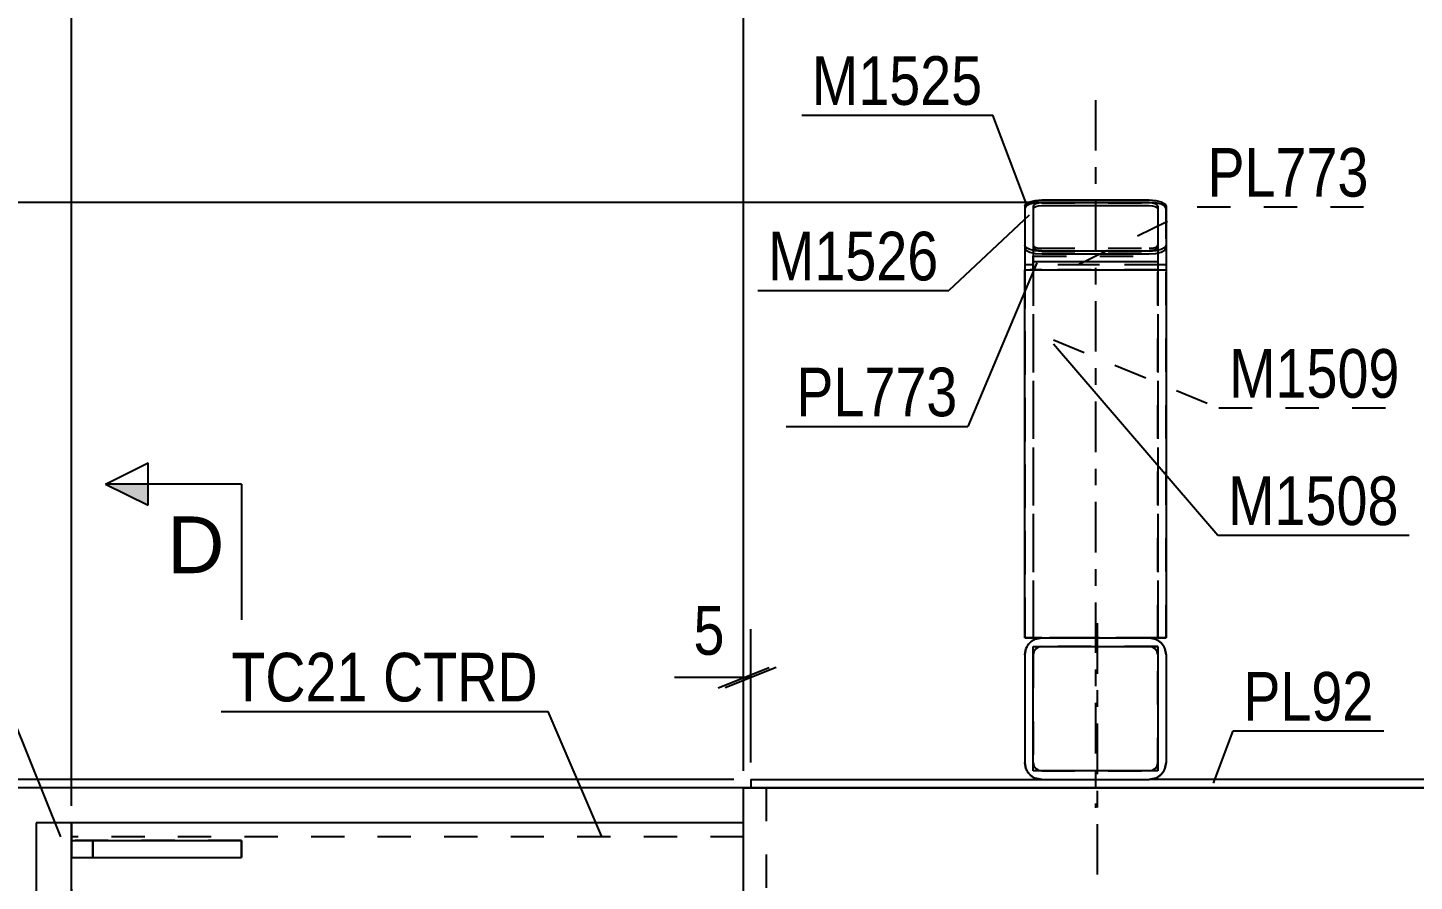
# Model space of a CAD drawing. Header units: millimetres. Extents: x 0 to 1189, y 0 to 841.
# Drawn here: x 135.3 to 217, y 737.5 to 787.8 of the extents above; entities that cross this region are included whole.
import ezdxf

# ---------------------------------------------------------------- set-up
doc = ezdxf.new("R2010")
doc.units = ezdxf.units.MM
doc.linetypes.add('DXK_LINE_DOT2', pattern=[3.9198, 1.9599, -1.9599])
doc.linetypes.add('DXK_LINE_DOT3', pattern=[5.9187, 2.979, -0.9799, 0.9799, -0.9799])
doc.styles.add('Arial', font='ARIAL.TTF', dxfattribs={"height": 0.2})
doc.styles.add('Arial Narrow', font='ARIALN.TTF', dxfattribs={"height": 0.2})

# ---------------------------------------------------------------- blocks, each defined once
blk = doc.blocks.new('Part-284935191-1229 - 1225')
at = {"color": 7, "linetype": 'DXK_LINE_DOT2'}
for p, q in [((194.512, 743.966), (194.512, 751.3)), ((201.845, 751.3), (194.512, 751.3)), ((201.845, 743.966), (201.845, 751.3)), ((201.845, 743.966), (194.512, 743.966))]:
    blk.add_line(p, q, dxfattribs=at)
blk = doc.blocks.new('Part-284935191-1246 - 1225')
at = {"color": 2, "linetype": 'Continuous'}
for p, q in [((194.088, 777.233), (194.012, 777.094)), ((194.012, 777.094), (194.012, 773.489)), ((194.305, 777.351), (194.088, 777.233)), ((194.629, 777.43), (194.305, 777.351)), ((194.512, 777.094), (194.55, 777.163)), ((194.512, 777.094), (194.512, 774.789)), ((194.55, 777.163), (194.658, 777.223)), ((195.012, 777.458), (194.629, 777.43)), ((194.658, 777.223), (194.82, 777.262)), ((194.82, 777.262), (195.012, 777.276)), ((195.012, 777.458), (201.345, 777.458)), ((195.012, 777.276), (201.345, 777.276)), ((201.728, 777.43), (201.345, 777.458)), ((201.345, 777.276), (201.536, 777.262)), ((201.536, 777.262), (201.699, 777.223)), ((201.699, 777.223), (201.807, 777.163)), ((202.052, 777.351), (201.728, 777.43)), ((201.807, 777.163), (201.845, 777.094)), ((201.845, 777.094), (201.845, 774.789)), ((202.269, 777.233), (202.052, 777.351)), ((202.345, 777.094), (202.269, 777.233)), ((202.345, 777.094), (202.345, 773.489)), ((194.012, 774.789), (194.088, 774.649)), ((194.088, 774.649), (194.305, 774.531)), ((194.305, 774.531), (194.629, 774.452)), ((194.55, 774.719), (194.512, 774.789)), ((194.658, 774.66), (194.55, 774.719)), ((194.629, 774.452), (195.012, 774.425)), ((194.82, 774.621), (194.658, 774.66)), ((195.012, 774.607), (194.82, 774.621)), ((195.012, 774.607), (201.345, 774.607)), ((195.012, 774.425), (201.345, 774.425)), ((201.536, 774.621), (201.345, 774.607)), ((201.345, 774.425), (201.728, 774.452)), ((201.699, 774.66), (201.536, 774.621)), ((201.807, 774.719), (201.699, 774.66)), ((201.728, 774.452), (202.052, 774.531)), ((201.845, 774.789), (201.807, 774.719)), ((202.052, 774.531), (202.269, 774.649)), ((202.269, 774.649), (202.345, 774.789))]:
    blk.add_line(p, q, dxfattribs=at)
at = {"color": 7, "linetype": 'DXK_LINE_DOT2'}
for p, q in [((194.512, 774.789), (194.512, 751.8)), ((201.845, 774.789), (201.845, 751.8)), ((202.345, 774.789), (202.345, 751.8)), ((194.012, 751.8), (194.012, 773.489)), ((202.345, 751.8), (194.012, 751.8))]:
    blk.add_line(p, q, dxfattribs=at)
blk = doc.blocks.new('Part-284935191-1230 - 1225')
at = {"color": 2, "linetype": 'Continuous'}
for p, q in [((195.012, 751.8), (194.629, 751.724)), ((195.012, 751.8), (201.345, 751.8)), ((201.728, 751.724), (201.345, 751.8)), ((194.088, 751.182), (194.012, 750.8)), ((194.012, 750.8), (194.012, 744.466)), ((202.345, 750.8), (202.269, 751.182)), ((202.345, 750.8), (202.345, 744.466)), ((194.012, 744.466), (194.088, 744.084)), ((202.269, 744.084), (202.345, 744.466)), ((194.629, 743.542), (195.012, 743.466)), ((195.012, 743.466), (201.345, 743.466)), ((201.345, 743.466), (201.728, 743.542))]:
    blk.add_line(p, q, dxfattribs=at)
at = {"color": 7, "linetype": 'DXK_LINE_DOT2'}
for p, q in [((194.629, 751.724), (195.012, 751.8)), ((201.345, 751.8), (201.728, 751.724)), ((194.012, 750.8), (194.088, 751.182)), ((194.55, 750.991), (194.512, 750.8)), ((194.512, 750.8), (194.512, 744.466)), ((194.658, 751.153), (194.55, 750.991)), ((194.821, 751.262), (194.658, 751.153)), ((195.012, 751.3), (194.821, 751.262)), ((195.012, 751.3), (201.345, 751.3)), ((201.537, 751.262), (201.345, 751.3)), ((201.699, 751.153), (201.537, 751.262)), ((201.807, 750.991), (201.699, 751.153)), ((201.845, 750.8), (201.807, 750.991)), ((201.845, 750.8), (201.845, 744.466)), ((202.269, 751.182), (202.345, 750.8)), ((194.088, 744.084), (194.012, 744.466)), ((194.512, 744.466), (194.55, 744.275)), ((194.55, 744.275), (194.658, 744.113)), ((194.658, 744.113), (194.821, 744.004)), ((194.821, 744.004), (195.012, 743.966)), ((201.345, 743.966), (201.537, 744.004)), ((201.537, 744.004), (201.699, 744.113)), ((201.699, 744.113), (201.807, 744.275)), ((201.807, 744.275), (201.845, 744.466)), ((202.345, 744.466), (202.269, 744.084)), ((195.012, 743.466), (194.629, 743.542)), ((195.012, 743.966), (201.345, 743.966)), ((201.728, 743.542), (201.345, 743.466))]:
    blk.add_line(p, q, dxfattribs=at)
at = {"color": 7, "linetype": 'DXK_LINE_DOT3'}
blk.add_line((198.179, 747.633), (198.179, 747.633), dxfattribs=at)
at = {"color": 2, "linetype": 'Continuous'}
for centre, start, end in [((195.012, 750.8), 112.5, 157.5), ((201.345, 750.8), 22.5, 67.5), ((195.012, 744.466), 202.5, 247.5), ((201.345, 744.466), 292.5, 337.5)]:
    blk.add_arc(centre, 1, start, end, dxfattribs=at)
at = {"color": 7, "linetype": 'DXK_LINE_DOT2'}
for centre, start, end in [((195.012, 750.8), 112.5, 157.5), ((201.345, 750.8), 22.5, 67.5), ((195.012, 744.466), 202.5, 247.5), ((201.345, 744.466), 292.5, 337.5)]:
    blk.add_arc(centre, 1, start, end, dxfattribs=at)
blk = doc.blocks.new('Part-284935191-1251 - 1225')
at = {"color": 2, "linetype": 'Continuous'}
for p, q in [((194.088, 777.384), (194.305, 777.502)), ((194.305, 777.502), (194.629, 777.581)), ((194.629, 777.581), (195.012, 777.609)), ((195.012, 777.609), (201.345, 777.609)), ((201.345, 777.609), (201.728, 777.581)), ((201.728, 777.581), (202.052, 777.502)), ((202.052, 777.502), (202.269, 777.384)), ((194.012, 777.245), (194.088, 777.384)), ((194.012, 777.245), (194.012, 777.094)), ((202.269, 777.384), (202.345, 777.245)), ((202.345, 777.245), (202.345, 777.094))]:
    blk.add_line(p, q, dxfattribs=at)
at = {"color": 7, "linetype": 'DXK_LINE_DOT2'}
for p, q in [((194.012, 777.094), (194.012, 751.8)), ((194.55, 777.314), (194.512, 777.245)), ((194.512, 777.245), (194.512, 751.8)), ((194.658, 777.373), (194.55, 777.314)), ((194.82, 777.413), (194.658, 777.373)), ((195.012, 777.427), (194.82, 777.413)), ((195.012, 777.427), (201.345, 777.427)), ((201.536, 777.413), (201.345, 777.427)), ((201.699, 777.373), (201.536, 777.413)), ((201.807, 777.314), (201.699, 777.373)), ((201.845, 777.245), (201.807, 777.314)), ((201.845, 777.245), (201.845, 751.8)), ((202.345, 751.8), (202.345, 777.094)), ((194.088, 774.8), (194.012, 774.94)), ((194.305, 774.682), (194.088, 774.8)), ((194.629, 774.603), (194.305, 774.682)), ((194.512, 774.94), (194.55, 774.87)), ((194.55, 774.87), (194.658, 774.811)), ((195.012, 774.576), (194.629, 774.603)), ((194.658, 774.811), (194.82, 774.771)), ((194.82, 774.771), (195.012, 774.758)), ((195.012, 774.758), (201.345, 774.758)), ((195.012, 774.576), (201.345, 774.576)), ((201.345, 774.758), (201.536, 774.771)), ((201.728, 774.603), (201.345, 774.576)), ((201.536, 774.771), (201.699, 774.811)), ((201.699, 774.811), (201.807, 774.87)), ((202.052, 774.682), (201.728, 774.603)), ((201.807, 774.87), (201.845, 774.94)), ((202.269, 774.8), (202.052, 774.682)), ((202.345, 774.94), (202.269, 774.8)), ((194.012, 751.8), (202.345, 751.8))]:
    blk.add_line(p, q, dxfattribs=at)
blk = doc.blocks.new('Part-284935191-1262 - 1225')
at = {"color": 2, "linetype": 'Continuous'}
for p, q in [((137.877, 739.872), (147.877, 739.872)), ((137.877, 739.872), (137.877, 738.872)), ((147.877, 739.872), (147.877, 738.872)), ((137.877, 738.872), (147.877, 738.872))]:
    blk.add_line(p, q, dxfattribs=at)
at = {"color": 7, "linetype": 'DXK_LINE_DOT2'}
blk.add_line((139.127, 738.872), (139.127, 739.872), dxfattribs=at)
blk = doc.blocks.new('Part-284935191-1322 - 1225')
at = {"color": 2, "linetype": 'Continuous'}
for p, q in [((177.874, 743.467), (195.011, 743.467)), ((177.874, 743.467), (177.874, 742.967)), ((218.708, 743.467), (201.346, 743.467)), ((218.708, 743.467), (218.708, 742.967)), ((177.874, 742.967), (178.784, 742.967)), ((218.708, 742.967), (217.798, 742.967))]:
    blk.add_line(p, q, dxfattribs=at)
at = {"color": 7, "linetype": 'DXK_LINE_DOT2'}
for p, q in [((195.011, 743.467), (201.346, 743.467)), ((178.784, 742.967), (217.798, 742.967))]:
    blk.add_line(p, q, dxfattribs=at)
blk = doc.blocks.new('Part-284935191-1265 - 1225')
at = {"color": 7, "linetype": 'DXK_LINE_DOT2'}
for p, q in [((147.877, 739.872), (137.877, 739.872)), ((137.877, 739.872), (137.877, 738.872)), ((139.127, 739.872), (139.127, 738.872)), ((147.877, 738.872), (147.877, 739.872)), ((137.877, 738.872), (147.877, 738.872))]:
    blk.add_line(p, q, dxfattribs=at)
blk = doc.blocks.new('Part-284935191-1287 - 1225')
at = {"color": 7, "linetype": 'DXK_LINE_DOT3'}
blk.add_line((198.291, 412.332), (198.291, 752.967), dxfattribs=at)
at = {"color": 2, "linetype": 'Continuous'}
for p, q in [((177.458, 412.332), (177.458, 742.967)), ((177.458, 742.967), (177.874, 742.967)), ((178.784, 742.967), (180.124, 742.967)), ((180.124, 742.967), (217.798, 742.967))]:
    blk.add_line(p, q, dxfattribs=at)
at = {"color": 7, "linetype": 'DXK_LINE_DOT2'}
for p, q in [((177.458, 742.967), (178.784, 742.967)), ((177.874, 742.967), (178.784, 742.967)), ((178.791, 742.967), (178.791, 412.332))]:
    blk.add_line(p, q, dxfattribs=at)
blk = doc.blocks.new('Part-284935191-1357 - 1225')
at = {"color": 2, "linetype": 'Continuous'}
for p, q in [((135.791, 740.914), (135.791, 715.914)), ((137.874, 740.914), (135.791, 740.914)), ((137.874, 715.914), (137.874, 740.914)), ((135.791, 715.914), (137.874, 715.914))]:
    blk.add_line(p, q, dxfattribs=at)
blk = doc.blocks.new('Part-284935191-1551 - 1225')
at = {"color": 2, "linetype": 'Continuous'}
for p, q in [((194.512, 751.3), (201.845, 751.3)), ((194.512, 743.966), (194.512, 751.3)), ((201.845, 751.3), (201.845, 743.966)), ((201.845, 743.966), (194.512, 743.966))]:
    blk.add_line(p, q, dxfattribs=at)
blk = doc.blocks.new('Part-284935191-1439 - 1225')
at = {"color": 2, "linetype": 'Continuous'}
for p, q in [((177.458, 740.914), (137.874, 740.914)), ((137.874, 715.914), (177.458, 715.914))]:
    blk.add_line(p, q, dxfattribs=at)
at = {"color": 7, "linetype": 'DXK_LINE_DOT2'}
for p, q in [((137.874, 740.914), (137.874, 715.914)), ((177.458, 715.914), (177.458, 740.914)), ((177.458, 740.08), (137.874, 740.08)), ((137.874, 716.747), (177.458, 716.747))]:
    blk.add_line(p, q, dxfattribs=at)
blk = doc.blocks.new('Part-284935191-4461 - 1225')
at = {"color": 7, "linetype": 'DXK_LINE_DOT3'}
blk.add_line((198.178, 783.489), (198.178, 741.8), dxfattribs=at)
at = {"color": 2, "linetype": 'Continuous'}
for p, q in [((194.012, 773.489), (194.088, 773.489)), ((194.012, 751.8), (194.012, 773.489)), ((194.088, 773.489), (195.012, 773.489)), ((195.012, 773.489), (202.345, 773.489)), ((202.345, 773.489), (202.345, 751.8)), ((195.012, 751.8), (194.012, 751.8)), ((202.269, 751.8), (201.345, 751.8)), ((202.345, 751.8), (202.269, 751.8))]:
    blk.add_line(p, q, dxfattribs=at)
at = {"color": 7, "linetype": 'DXK_LINE_DOT2'}
for p, q in [((195.012, 773.489), (194.305, 773.489)), ((194.512, 773.489), (194.512, 751.8)), ((201.845, 773.489), (201.845, 751.8)), ((201.345, 751.8), (195.012, 751.8)), ((202.345, 751.8), (202.269, 751.8))]:
    blk.add_line(p, q, dxfattribs=at)
blk = doc.blocks.new('Part-284935191-4462 - 1225')
at = {"color": 7, "linetype": 'DXK_LINE_DOT2'}
for p, q in [((202.345, 773.789), (194.012, 773.789)), ((194.012, 773.789), (194.012, 751.8)), ((194.512, 773.789), (194.512, 751.8)), ((201.845, 751.8), (201.845, 773.789)), ((202.345, 751.8), (202.345, 773.789)), ((194.012, 751.8), (202.345, 751.8))]:
    blk.add_line(p, q, dxfattribs=at)
blk = doc.blocks.new('Part-284935191-1545 - 1225')
at = {"color": 7, "linetype": 'DXK_LINE_DOT2'}
for p, q in [((194.512, 773.789), (194.512, 774.289)), ((194.512, 774.289), (201.845, 774.289)), ((201.845, 774.289), (201.845, 773.789)), ((201.845, 773.789), (194.512, 773.789))]:
    blk.add_line(p, q, dxfattribs=at)
blk = doc.blocks.new('Part-284935191-1550 - 1225')
at = {"color": 2, "linetype": 'Continuous'}
for p, q in [((194.512, 773.989), (201.845, 773.989)), ((194.512, 773.489), (194.512, 773.989)), ((201.845, 773.989), (201.845, 773.489))]:
    blk.add_line(p, q, dxfattribs=at)
at = {"color": 7, "linetype": 'DXK_LINE_DOT2'}
blk.add_line((201.845, 773.489), (194.512, 773.489), dxfattribs=at)
blk = doc.blocks.new('StraightDimension-284935191-1672 - 1225')
at = {"color": 7, "linetype": 'Continuous'}
blk.add_line((201.345, 777.458), (84.462, 777.458), dxfattribs=at)
blk = doc.blocks.new('StraightDimension-284935191-1731 - 1225')
at = {"color": 7, "linetype": 'Continuous'}
blk.add_line((218.124, 742.967), (102.811, 742.967), dxfattribs=at)
blk = doc.blocks.new('StraightDimension-284935191-1810 - 1225')
at = {"color": 7, "linetype": 'Continuous'}
for p, q in [((177.458, 743.967), (177.458, 752.313)), ((177.874, 744.467), (177.874, 752.313)), ((175.958, 748.863), (178.958, 750.063)), ((179.374, 750.063), (176.374, 748.863)), ((177.458, 749.463), (173.38, 749.463)), ((177.458, 749.463), (173.38, 749.463)), ((177.458, 749.463), (177.874, 749.463))]:
    blk.add_line(p, q, dxfattribs=at)
at = {"color": 0}
blk.add_wipeout([(176.933, 750.213), (176.933, 754.413), (173.905, 754.413), (173.905, 750.213)], dxfattribs=at)
at = {"color": 3, "style": 'Arial Narrow'}
blk.add_text('5', height=2.863, dxfattribs=at).set_placement((174.505, 750.813))
blk = doc.blocks.new('StraightDimension-284935191-1956 - 1225')
at = {"color": 7, "linetype": 'Continuous'}
for p, q in [((176.874, 743.467), (92.684, 743.467)), ((176.458, 742.967), (92.684, 742.967))]:
    blk.add_line(p, q, dxfattribs=at)
blk = doc.blocks.new('StraightDimension-284935191-1975 - 1225')
at = {"color": 7, "linetype": 'Continuous'}
blk.add_line((176.458, 742.967), (92.685, 742.967), dxfattribs=at)
blk = doc.blocks.new('StraightDimension-284935191-9857 - 1225')
at = {"color": 7, "linetype": 'Continuous'}
for p, q in [((177.458, 743.967), (177.458, 801.551)), ((219.124, 743.967), (219.124, 801.551)), ((178.958, 799.301), (175.958, 798.101)), ((177.458, 798.701), (219.124, 798.701)), ((217.624, 798.101), (220.624, 799.301))]:
    blk.add_line(p, q, dxfattribs=at)
at = {"color": 0}
blk.add_wipeout([(201.633, 799.451), (201.633, 803.651), (194.949, 803.651), (194.949, 799.451)], dxfattribs=at)
at = {"color": 3, "style": 'Arial Narrow'}
blk.add_text('500', height=2.8633, dxfattribs=at).set_placement((195.549, 800.051))
blk = doc.blocks.new('StraightDimension-284935191-9858 - 1225')
at = {"color": 7, "linetype": 'Continuous'}
for p, q in [((137.874, 741.914), (137.874, 801.551)), ((177.458, 743.967), (177.458, 801.551)), ((139.374, 799.301), (136.374, 798.101)), ((137.874, 798.701), (177.458, 798.701)), ((175.958, 798.101), (178.958, 799.301))]:
    blk.add_line(p, q, dxfattribs=at)
at = {"color": 0}
blk.add_wipeout([(161.008, 799.451), (161.008, 803.651), (154.324, 803.651), (154.324, 799.451)], dxfattribs=at)
at = {"color": 3, "style": 'Arial Narrow'}
blk.add_text('475', height=2.8633, dxfattribs=at).set_placement((154.924, 800.051))
blk = doc.blocks.new('Mark-284935191-1241 - 1225')
at = {"color": 30, "linetype": 'Continuous'}
for p in [(194.282, 776.705), (178.292, 772.268)]:
    blk.add_line(p, (189.544, 772.268), dxfattribs=at)
at = {"color": 0}
blk.add_wipeout([(188.944, 772.868), (188.944, 775.868), (178.892, 775.868), (178.892, 772.868)], dxfattribs=at)
blk.add_wipeout([(188.944, 772.868), (188.944, 775.868), (178.892, 775.868), (178.892, 772.868)], dxfattribs=at)
at = {"color": 3, "style": 'Arial Narrow'}
blk.add_text('M1526', height=2.8633, dxfattribs=at).set_placement((178.892, 772.868))
blk = doc.blocks.new('Mark-284935191-1247 - 1225')
at = {"color": 30, "linetype": 'Continuous'}
for p in [(180.878, 782.609), (194.101, 777.417)]:
    blk.add_line(p, (192.129, 782.609), dxfattribs=at)
at = {"color": 0}
blk.add_wipeout([(191.529, 783.209), (191.529, 786.209), (181.478, 786.209), (181.478, 783.209)], dxfattribs=at)
blk.add_wipeout([(191.529, 783.209), (191.529, 786.209), (181.478, 786.209), (181.478, 783.209)], dxfattribs=at)
at = {"color": 3, "style": 'Arial Narrow'}
blk.add_text('M1525', height=2.8633, dxfattribs=at).set_placement((181.478, 783.209))
blk = doc.blocks.new('Mark-284935191-1318 - 1225')
at = {"color": 30, "linetype": 'Continuous'}
for p, q in [((205.14, 743.245), (206.286, 746.334)), ((206.286, 746.334), (215.162, 746.334))]:
    blk.add_line(p, q, dxfattribs=at)
at = {"color": 0}
blk.add_wipeout([(214.562, 746.934), (214.562, 749.934), (206.886, 749.934), (206.886, 746.934)], dxfattribs=at)
blk.add_wipeout([(214.562, 746.934), (214.562, 749.934), (206.886, 749.934), (206.886, 746.934)], dxfattribs=at)
at = {"color": 3, "style": 'Arial Narrow'}
blk.add_text('PL92', height=2.8633, dxfattribs=at).set_placement((206.886, 746.934))
blk = doc.blocks.new('Mark-284935191-4479 - 1225')
at = {"color": 30, "linetype": 'Continuous'}
for p, q in [((195.703, 769.127), (205.397, 757.854)), ((205.397, 757.854), (216.649, 757.854))]:
    blk.add_line(p, q, dxfattribs=at)
at = {"color": 0}
blk.add_wipeout([(216.049, 758.454), (216.049, 761.454), (205.997, 761.454), (205.997, 758.454)], dxfattribs=at)
blk.add_wipeout([(216.049, 758.454), (216.049, 761.454), (205.997, 761.454), (205.997, 758.454)], dxfattribs=at)
at = {"color": 3, "style": 'Arial Narrow'}
blk.add_text('M1508', height=2.8633, dxfattribs=at).set_placement((205.997, 758.454))
blk = doc.blocks.new('Mark-284935191-1353 - 1225')
at = {"color": 30, "linetype": 'Continuous'}
for p in [(127.029, 747.069), (137.24, 740.086)]:
    blk.add_line(p, (134.44, 747.069), dxfattribs=at)
at = {"color": 0}
blk.add_wipeout([(133.84, 747.669), (133.84, 750.669), (127.629, 750.669), (127.629, 747.669)], dxfattribs=at)
blk.add_wipeout([(133.84, 747.669), (133.84, 750.669), (127.629, 750.669), (127.629, 747.669)], dxfattribs=at)
at = {"color": 3, "style": 'Arial Narrow'}
blk.add_text('SP6', height=2.8633, dxfattribs=at).set_placement((127.629, 747.669))
blk = doc.blocks.new('Mark-284935191-1435 - 1225')
at = {"color": 30, "linetype": 'Continuous'}
for p in [(146.681, 747.463), (169.085, 740.147)]:
    blk.add_line(p, (165.943, 747.463), dxfattribs=at)
at = {"color": 0}
for points in [[(155.317, 748.063), (155.317, 751.063), (147.281, 751.063), (147.281, 748.063)], [(165.343, 748.063), (165.343, 751.063), (156.217, 751.063), (156.217, 748.063)]]:
    blk.add_wipeout(points, dxfattribs=at)
for points in [[(155.317, 748.063), (155.317, 751.063), (147.281, 751.063), (147.281, 748.063)], [(165.343, 748.063), (165.343, 751.063), (156.217, 751.063), (156.217, 748.063)]]:
    blk.add_wipeout(points, dxfattribs=at)
at = {"color": 3, "style": 'Arial Narrow'}
for s, p in [('TC21', (147.281, 748.063)), ('CTRD', (156.217, 748.063))]:
    blk.add_text(s, height=2.8633, dxfattribs=at).set_placement(p)
blk = doc.blocks.new('Mark-284935191-1541 - 1225')
at = {"color": 30, "linetype": 'DXK_LINE_DOT2'}
for p, q in [((197.121, 773.789), (204.175, 777.202)), ((204.175, 777.202), (214.879, 777.202))]:
    blk.add_line(p, q, dxfattribs=at)
at = {"color": 0}
blk.add_wipeout([(214.279, 777.802), (214.279, 780.802), (204.775, 780.802), (204.775, 777.802)], dxfattribs=at)
blk.add_wipeout([(214.279, 777.802), (214.279, 780.802), (204.775, 780.802), (204.775, 777.802)], dxfattribs=at)
at = {"color": 3, "style": 'Arial Narrow'}
blk.add_text('PL773', height=2.8633, dxfattribs=at).set_placement((204.775, 777.802))
blk = doc.blocks.new('Mark-284935191-1546 - 1225')
at = {"color": 30, "linetype": 'Continuous'}
for p in [(194.717, 773.904), (179.958, 764.263)]:
    blk.add_line(p, (190.662, 764.263), dxfattribs=at)
at = {"color": 0}
blk.add_wipeout([(190.062, 764.863), (190.062, 767.863), (180.558, 767.863), (180.558, 764.863)], dxfattribs=at)
blk.add_wipeout([(190.062, 764.863), (190.062, 767.863), (180.558, 767.863), (180.558, 764.863)], dxfattribs=at)
at = {"color": 3, "style": 'Arial Narrow'}
blk.add_text('PL773', height=2.8633, dxfattribs=at).set_placement((180.558, 764.863))
blk = doc.blocks.new('SectionMark-284935191-2063 - 1225')
at = {"linetype": 'Continuous'}
for points in [[(142.377, 760.869), (142.377, 759.619), (139.877, 760.869)], [(142.377, 691.634), (142.377, 690.384), (139.877, 690.383)]]:
    blk.add_hatch(color=6, dxfattribs=at).paths.add_polyline_path(points)
at = {"color": 6, "linetype": 'Continuous'}
for p, q in [((139.877, 760.869), (142.377, 762.119)), ((142.377, 759.619), (142.377, 762.119)), ((147.877, 760.869), (139.877, 760.869)), ((139.877, 760.869), (142.377, 759.619)), ((147.877, 760.869), (147.877, 752.869)), ((147.877, 690.383), (147.877, 698.383)), ((139.877, 690.383), (142.377, 691.634)), ((142.377, 691.634), (142.377, 689.134)), ((147.877, 690.383), (139.877, 690.383)), ((142.377, 689.134), (139.877, 690.383))]:
    blk.add_line(p, q, dxfattribs=at)
at = {"color": 0, "linetype": 'Continuous'}
for points in [[(146.877, 755.619), (146.877, 759.119), (143.506, 759.119), (143.506, 755.619)], [(146.877, 692.133), (146.877, 695.633), (143.506, 695.633), (143.506, 692.133)]]:
    blk.add_wipeout(points, dxfattribs=at)
at = {"color": 3, "linetype": 'Continuous', "style": 'Arial'}
for p in [(143.506, 755.619), (143.506, 692.133)]:
    blk.add_text('D', height=3.343, dxfattribs=at).set_placement(p)
blk = doc.blocks.new('Mark-284935191-4482 - 1225')
at = {"color": 30, "linetype": 'DXK_LINE_DOT2'}
for p, q in [((195.703, 769.367), (205.455, 765.355)), ((205.455, 765.355), (216.707, 765.355))]:
    blk.add_line(p, q, dxfattribs=at)
at = {"color": 0}
blk.add_wipeout([(216.107, 765.955), (216.107, 768.955), (206.055, 768.955), (206.055, 765.955)], dxfattribs=at)
blk.add_wipeout([(216.107, 765.955), (216.107, 768.955), (206.055, 768.955), (206.055, 765.955)], dxfattribs=at)
at = {"color": 3, "style": 'Arial Narrow'}
blk.add_text('M1509', height=2.8633, dxfattribs=at).set_placement((206.055, 765.955))

msp = doc.modelspace()

# ---------------------------------------------------------------- block references
for name in ['Part-284935191-4461 - 1225', 'Part-284935191-1251 - 1225', 'Part-284935191-1246 - 1225', 'Part-284935191-1545 - 1225', 'Part-284935191-4462 - 1225', 'Part-284935191-1550 - 1225', 'Part-284935191-1287 - 1225', 'Part-284935191-1230 - 1225', 'Part-284935191-1229 - 1225', 'Part-284935191-1551 - 1225', 'Part-284935191-1322 - 1225', 'Part-284935191-1357 - 1225', 'Part-284935191-1439 - 1225', 'Part-284935191-1262 - 1225', 'Part-284935191-1265 - 1225']:
    msp.add_blockref(name, (0, 0))

# ---------------------------------------------------------------- next in the draw order: block references
msp.add_blockref('StraightDimension-284935191-1672 - 1225', (0, 0))

# ---------------------------------------------------------------- next in the draw order: block references
msp.add_blockref('StraightDimension-284935191-1731 - 1225', (0, 0))

# ---------------------------------------------------------------- next in the draw order: block references
msp.add_blockref('StraightDimension-284935191-1810 - 1225', (0, 0))

# ---------------------------------------------------------------- next in the draw order: block references
msp.add_blockref('StraightDimension-284935191-1956 - 1225', (0, 0))

# ---------------------------------------------------------------- next in the draw order: block references
msp.add_blockref('StraightDimension-284935191-1975 - 1225', (0, 0))

# ---------------------------------------------------------------- next in the draw order: block references
msp.add_blockref('StraightDimension-284935191-9857 - 1225', (0, 0))

# ---------------------------------------------------------------- next in the draw order: block references
for name in ['StraightDimension-284935191-9858 - 1225', 'Mark-284935191-1247 - 1225', 'Mark-284935191-1541 - 1225', 'Mark-284935191-4479 - 1225', 'Mark-284935191-1318 - 1225']:
    msp.add_blockref(name, (0, 0))

# ---------------------------------------------------------------- next in the draw order: block references
for name in ['Mark-284935191-1241 - 1225', 'Mark-284935191-4482 - 1225', 'Mark-284935191-1353 - 1225', 'Mark-284935191-1435 - 1225']:
    msp.add_blockref(name, (0, 0))

# ---------------------------------------------------------------- next in the draw order: block references
for name in ['Mark-284935191-1546 - 1225', 'SectionMark-284935191-2063 - 1225']:
    msp.add_blockref(name, (0, 0))

doc.saveas('drawing.dxf')
